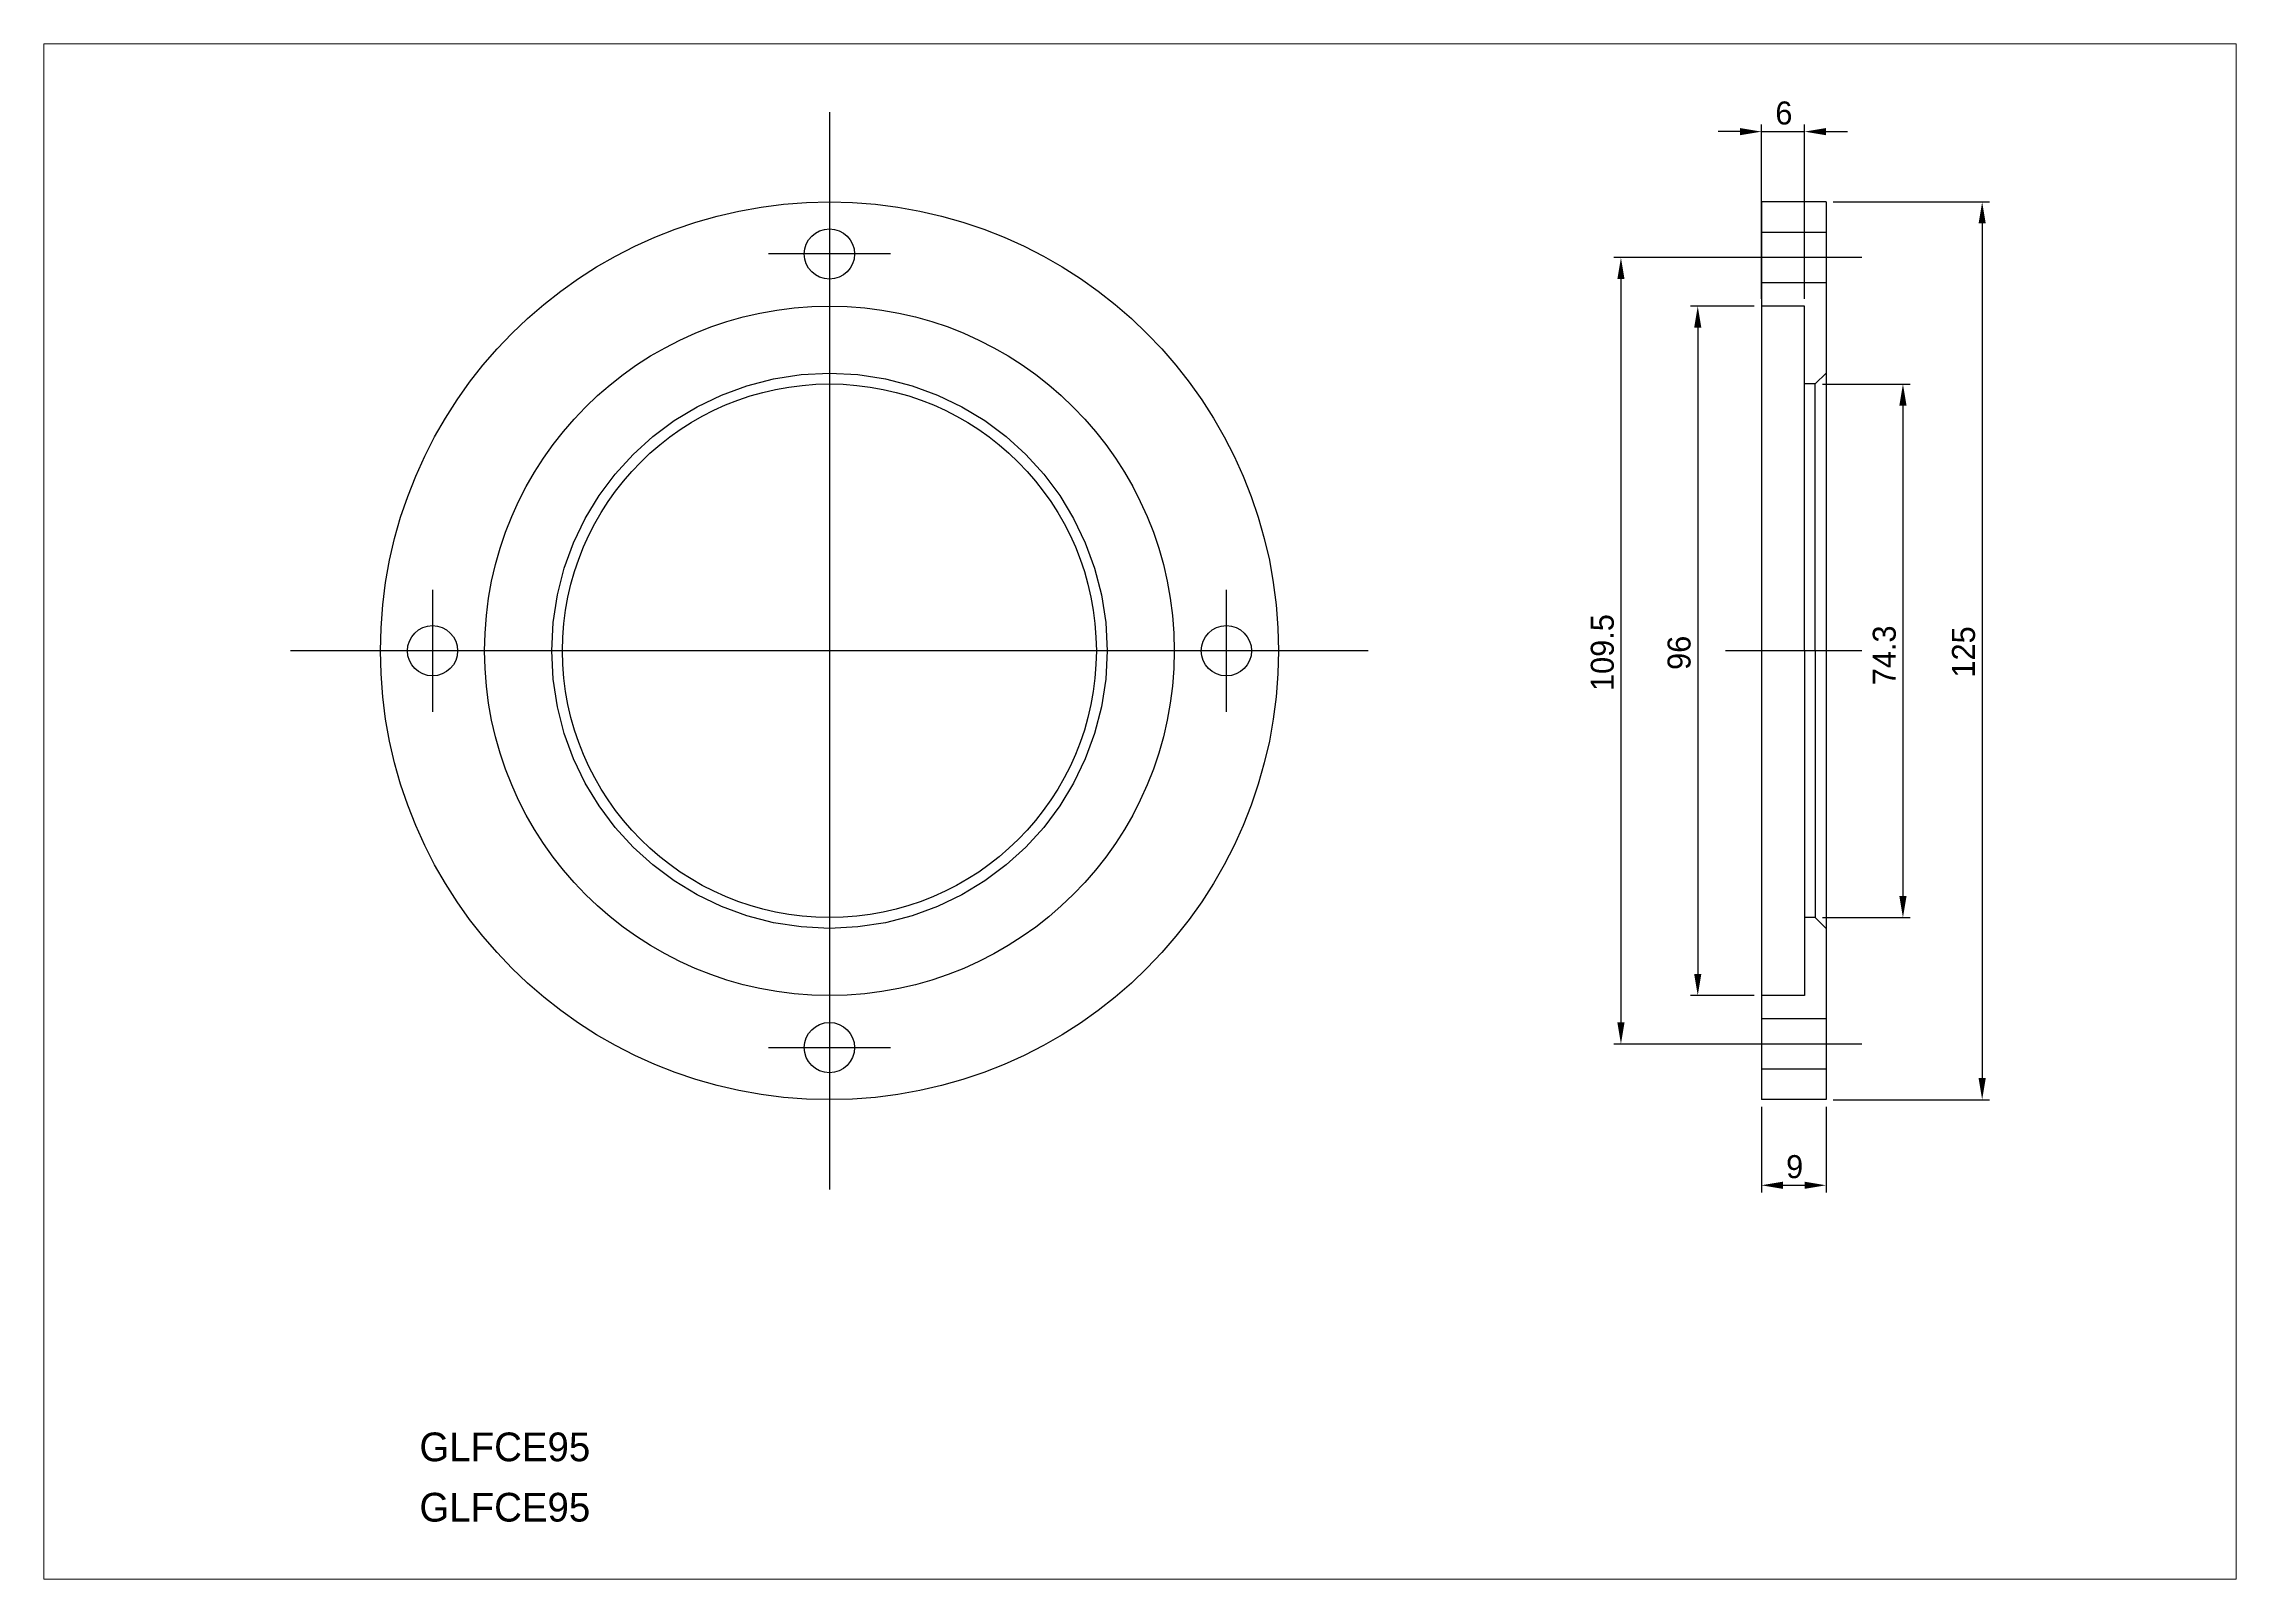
# Paper-space layout 'レイアウト1' of a CAD drawing. Extents: x 1.14 to 10.3, y 0.8 to 7.21.
# The model-space entities are those that its viewports show. They can reach past a viewport. Long polylines and large blocks are cut down to what shows.
import ezdxf

# ---------------------------------------------------------------- set-up
doc = ezdxf.new("R2010")
doc.units = 0
doc.header["$MEASUREMENT"] = 0
doc.linetypes.add('CENTER', pattern=[2, 1.25, -0.25, 0.25, -0.25])
doc.linetypes.add('DASHED', pattern=[0.75, 0.5, -0.25])
doc.layers.get('0').update_dxf_attribs({"linetype": 'CONTINUOUS'})
doc.layers.get('DEFPOINTS').update_dxf_attribs({"linetype": 'CONTINUOUS'})
doc.layers.add('CENTER', color=1, linetype='CONTINUOUS')
doc.layers.add('SIZE', color=7, linetype='CONTINUOUS')
doc.dimstyles.get("Standard").update_dxf_attribs({"dimtxt": 0.18, "dimasz": 0.18, "dimexe": 0.18, "dimexo": 0.0625, "dimgap": 0.09, "dimtad": 0, "dimtih": 1, "dimtoh": 1, "dimdec": 4, "dimzin": 0, "dimdsep": 46, "dimtxsty": 'STANDARD', "dimcen": 0.09, "dimadec": 0, "dimazin": 0, "dimtfac": 1, "dimtdec": 4, "dimtofl": 0, "dimtmove": 2, "dimatfit": 3, "dimfxl": 1, "dimtolj": 1, "dimarcsym": 0})

# ---------------------------------------------------------------- blocks, each defined once
blk = doc.blocks.new('*U3')
at = {"layer": 'SIZE', "color": 0, "linetype": 'Continuous'}
blk.add_text('125', height=3.2, rotation=90, dxfattribs=at).set_placement((193.26, 60.92))
blk = doc.blocks.new('*D2')
at = {"layer": 'DEFPOINTS', "color": 0, "linetype": 'Continuous'}
for p in [(172.53, 127.15), (172.53, 2.15), (194.26, 2.15)]:
    blk.add_point(p, dxfattribs=at)
at = {"layer": 'SIZE', "color": 0, "linetype": 'Continuous'}
for p, q in [((173.53, 127.15), (195.26, 127.15)), ((194.26, 124.15), (194.26, 5.15)), ((173.53, 2.15), (195.26, 2.15))]:
    blk.add_line(p, q, dxfattribs=at)
for points in [[(193.76, 124.15), (194.76, 124.15), (194.26, 127.15)], [(193.76, 5.15), (194.76, 5.15), (194.26, 2.15)]]:
    blk.add_solid(points, dxfattribs=at)
at = {"layer": 'SIZE', "linetype": 'Continuous'}
blk.add_blockref('*U3', (0, 0), dxfattribs=at)
blk = doc.blocks.new('*U5')
at = {"layer": 'SIZE', "color": 0, "linetype": 'Continuous'}
blk.add_text('96', height=3.2, rotation=90, dxfattribs=at).set_placement((153.67, 61.99))
blk = doc.blocks.new('*D4')
at = {"layer": 'DEFPOINTS', "color": 0, "linetype": 'Continuous'}
for p in [(163.53, 112.65), (154.67, 16.65), (163.53, 16.65)]:
    blk.add_point(p, dxfattribs=at)
at = {"layer": 'SIZE', "color": 0, "linetype": 'Continuous'}
for p, q in [((162.53, 112.65), (153.67, 112.65)), ((154.67, 109.65), (154.67, 19.65)), ((162.53, 16.65), (153.67, 16.65))]:
    blk.add_line(p, q, dxfattribs=at)
for points in [[(154.17, 109.65), (155.17, 109.65), (154.67, 112.65)], [(154.17, 19.65), (155.17, 19.65), (154.67, 16.65)]]:
    blk.add_solid(points, dxfattribs=at)
at = {"layer": 'SIZE', "linetype": 'Continuous'}
blk.add_blockref('*U5', (0, 0), dxfattribs=at)
blk = doc.blocks.new('*U7')
at = {"layer": 'SIZE', "color": 0, "linetype": 'Continuous'}
blk.add_text('74.3', height=3.2, rotation=90, dxfattribs=at).set_placement((182.23, 59.85))
blk = doc.blocks.new('*D6')
at = {"layer": 'DEFPOINTS', "color": 0, "linetype": 'Continuous'}
for p in [(171.03, 101.8), (171.03, 27.5), (183.23, 27.5)]:
    blk.add_point(p, dxfattribs=at)
at = {"layer": 'SIZE', "color": 0, "linetype": 'Continuous'}
for p, q in [((172.03, 101.8), (184.23, 101.8)), ((183.23, 98.8), (183.23, 30.5)), ((172.03, 27.5), (184.23, 27.5))]:
    blk.add_line(p, q, dxfattribs=at)
for points in [[(182.73, 98.8), (183.73, 98.8), (183.23, 101.8)], [(182.73, 30.5), (183.73, 30.5), (183.23, 27.5)]]:
    blk.add_solid(points, dxfattribs=at)
at = {"layer": 'SIZE', "linetype": 'Continuous'}
blk.add_blockref('*U7', (0, 0), dxfattribs=at)
blk = doc.blocks.new('*U9')
at = {"layer": 'SIZE', "color": 0, "linetype": 'Continuous'}
blk.add_text('6', height=3.2, dxfattribs=at).set_placement((165.47, 137.94))
blk = doc.blocks.new('*D8')
at = {"layer": 'DEFPOINTS', "color": 0, "linetype": 'Continuous'}
for p in [(169.53, 136.94), (163.53, 112.65), (169.53, 112.65)]:
    blk.add_point(p, dxfattribs=at)
at = {"layer": 'SIZE', "color": 0, "linetype": 'Continuous'}
for p, q in [((163.53, 113.65), (163.53, 137.94)), ((169.53, 113.65), (169.53, 137.94)), ((160.53, 136.94), (157.53, 136.94)), ((163.53, 136.94), (169.53, 136.94)), ((172.53, 136.94), (175.53, 136.94))]:
    blk.add_line(p, q, dxfattribs=at)
for points in [[(160.53, 137.44), (160.53, 136.44), (163.53, 136.94)], [(172.53, 137.44), (172.53, 136.44), (169.53, 136.94)]]:
    blk.add_solid(points, dxfattribs=at)
at = {"layer": 'SIZE', "linetype": 'Continuous'}
blk.add_blockref('*U9', (0, 0), dxfattribs=at)
blk = doc.blocks.new('*U11')
at = {"layer": 'SIZE', "color": 0, "linetype": 'Continuous'}
blk.add_text('9', height=3.2, dxfattribs=at).set_placement((166.97, -8.77))
blk = doc.blocks.new('*D10')
at = {"layer": 'DEFPOINTS', "color": 0, "linetype": 'Continuous'}
for p in [(163.53, 2.15), (172.53, 2.15), (172.53, -9.77)]:
    blk.add_point(p, dxfattribs=at)
at = {"layer": 'SIZE', "color": 0, "linetype": 'Continuous'}
for p, q in [((163.53, 1.15), (163.53, -10.77)), ((172.53, 1.15), (172.53, -10.77)), ((166.53, -9.77), (169.53, -9.77))]:
    blk.add_line(p, q, dxfattribs=at)
for points in [[(166.53, -9.27), (166.53, -10.27), (163.53, -9.77)], [(169.53, -9.27), (169.53, -10.27), (172.53, -9.77)]]:
    blk.add_solid(points, dxfattribs=at)
at = {"layer": 'SIZE', "linetype": 'Continuous'}
blk.add_blockref('*U11', (0, 0), dxfattribs=at)
blk = doc.blocks.new('*U13')
at = {"layer": 'SIZE', "color": 0, "linetype": 'Continuous'}
blk.add_text('109.5', height=3.2, rotation=90, dxfattribs=at).set_placement((142.98, 59.05))
blk = doc.blocks.new('*D12')
at = {"layer": 'DEFPOINTS', "color": 0, "linetype": 'Continuous'}
for p in [(163.53, 119.4), (143.98, 9.9), (163.53, 9.9)]:
    blk.add_point(p, dxfattribs=at)
at = {"layer": 'SIZE', "color": 0, "linetype": 'Continuous'}
for p, q in [((162.53, 119.4), (142.98, 119.4)), ((143.98, 116.4), (143.98, 12.9)), ((162.53, 9.9), (142.98, 9.9))]:
    blk.add_line(p, q, dxfattribs=at)
for points in [[(143.48, 116.4), (144.48, 116.4), (143.98, 119.4)], [(143.48, 12.9), (144.48, 12.9), (143.98, 9.9)]]:
    blk.add_solid(points, dxfattribs=at)
at = {"layer": 'SIZE', "linetype": 'Continuous'}
blk.add_blockref('*U13', (0, 0), dxfattribs=at)

msp = doc.modelspace()

# ---------------------------------------------------------------- linework, layer by layer
at = {"color": 7, "linetype": 'Continuous'}
for p, q in [((172.53323, 127.15251), (163.53323, 127.15251)), ((163.53323, 127.15251), (163.53323, 2.15251)), ((172.53323, 127.15251), (172.53323, 2.15251)), ((172.53323, 2.15251), (163.53323, 2.15251))]:
    msp.add_line(p, q, dxfattribs=at)
at = {"color": 3, "linetype": 'DASHED'}
for p, q in [((172.53323, 122.90251), (163.53323, 122.90251)), ((172.53323, 115.90251), (163.53323, 115.90251)), ((169.53323, 112.65251), (163.53323, 112.65251)), ((169.53323, 64.65251), (169.53323, 112.65251)), ((171.03323, 101.80251), (169.53323, 101.80251)), ((172.53323, 103.30251), (171.03323, 101.80251)), ((171.03323, 64.65251), (171.03323, 101.80251)), ((169.53323, 64.65251), (169.53323, 16.65251)), ((171.03323, 64.65251), (171.03323, 27.50251)), ((171.03323, 27.50251), (169.53323, 27.50251)), ((171.03323, 27.50251), (172.53323, 26.00251)), ((169.53323, 16.65251), (163.53323, 16.65251)), ((172.53323, 13.40251), (163.53323, 13.40251)), ((172.53323, 6.40251), (163.53323, 6.40251))]:
    msp.add_line(p, q, dxfattribs=at)
at = {"color": 7, "linetype": 'Continuous'}
for centre, radius in [((33.80858, 64.65251), 62.5), ((33.80858, 119.90251), 3.5), ((33.80858, 64.65251), 48), ((33.80858, 64.65251), 37.15), ((-21.44142, 64.65251), 3.5), ((89.05858, 64.65251), 3.5), ((33.80858, 9.40251), 3.5)]:
    msp.add_circle(centre, radius, dxfattribs=at)
at = {"color": 3, "linetype": 'DASHED'}
msp.add_circle((33.80858, 64.65251), 38.65, dxfattribs=at)
at = {"layer": 'CENTER', "color": 1, "linetype": 'CENTER'}
for p, q in [((33.80858, 139.65251), (33.80858, -10.34749)), ((42.30858, 119.90251), (25.30858, 119.90251)), ((177.53323, 119.40251), (158.53323, 119.40251)), ((-21.44142, 73.15251), (-21.44142, 56.15251)), ((89.05858, 56.15251), (89.05858, 73.15251)), ((108.80858, 64.65251), (-41.19142, 64.65251)), ((177.53323, 64.65251), (158.53323, 64.65251)), ((25.30858, 9.40251), (42.30858, 9.40251)), ((177.53323, 9.90251), (158.53323, 9.90251))]:
    msp.add_line(p, q, dxfattribs=at)

# ---------------------------------------------------------------- texts
at = {"color": 7, "linetype": 'Continuous'}
for p in [(-23.26635, -48.19437), (-23.26635, -56.59317)]:
    msp.add_text('GLFCE95', height=4, dxfattribs=at).set_placement(p)

# ---------------------------------------------------------------- dimensions: what is measured, and where the dimension line sits
at = {"layer": 'SIZE', "linetype": 'Continuous'}
for base, p1, p2, picture, middle in [((169.53323, 136.94304), (163.53323, 112.65251), (169.53323, 112.65251), '*D8', (166.53323, 139.54304)), ((172.53323, -9.7666), (163.53323, 2.15251), (172.53323, 2.15251), '*D10', (168.03323, -7.1666))]:
    dim = msp.add_linear_dim(base=base, p1=p1, p2=p2, dimstyle='STANDARD', dxfattribs=at)
    dim.commit()
    dim.dimension.update_dxf_attribs({"geometry": picture, "text_midpoint": middle})
for base, p1, p2, picture, middle in [((194.26459, 2.15251), (172.53323, 127.15251), (172.53323, 2.15251), '*D2', (191.66459, 64.65251)), ((143.97987, 9.90251), (163.53323, 119.40251), (163.53323, 9.90251), '*D12', (141.37987, 64.65251)), ((154.66946, 16.65251), (163.53323, 112.65251), (163.53323, 16.65251), '*D4', (152.06946, 64.65251)), ((183.23166, 27.50251), (171.03323, 101.80251), (171.03323, 27.50251), '*D6', (180.63166, 64.65251))]:
    dim = msp.add_linear_dim(base=base, p1=p1, p2=p2, angle=90, dimstyle='STANDARD', dxfattribs=at)
    dim.commit()
    dim.dimension.update_dxf_attribs({"geometry": picture, "text_midpoint": middle})

psp = doc.layouts.new('レイアウト1')

# ---------------------------------------------------------------- viewports
at = {"layer": 'SIZE', "linetype": 'Continuous'}
psp.add_viewport(center=(5.7217, 4.0083), size=(9.1547, 6.413333), view_center_point=(77.03659, 42.27494), view_height=213.7777686, dxfattribs=at)

doc.saveas('drawing.dxf')
